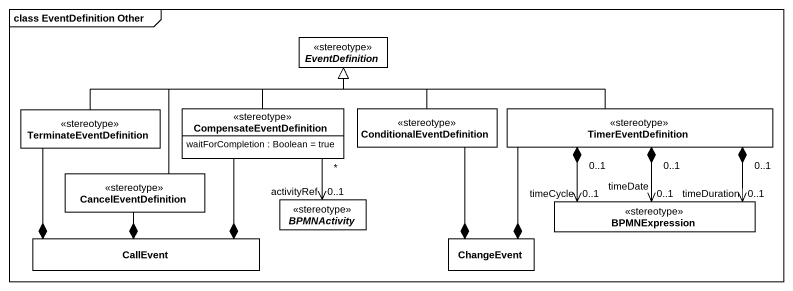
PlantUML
@startuml
mainframe class EventDefinition Other
hide circle
hide empty members
abstract class EventDefinition <<stereotype>>
class TerminateEventDefinition <<stereotype>>
class CompensateEventDefinition <<stereotype>> {
  waitForCompletion : Boolean = true
}
class ConditionalEventDefinition <<stereotype>>
class TimerEventDefinition <<stereotype>>
class CancelEventDefinition <<stereotype>>
abstract class BPMNActivity <<stereotype>>
class BPMNExpression <<stereotype>>
class CallEvent
class ChangeEvent
TerminateEventDefinition -right-|> EventDefinition
TerminateEventDefinition --* CallEvent
CompensateEventDefinition -up-|> EventDefinition
CompensateEventDefinition "*" --> "activityRef\n0..1" BPMNActivity
CompensateEventDefinition --* CallEvent
ConditionalEventDefinition -up-|> EventDefinition
ConditionalEventDefinition --* ChangeEvent
TimerEventDefinition -left-|> EventDefinition
TimerEventDefinition --* ChangeEvent
CancelEventDefinition -up-|> EventDefinition
CancelEventDefinition --* CallEvent
BPMNExpression "timeCycle\n0..1" <-up-* "0..1" TimerEventDefinition
BPMNExpression "timeDate\n0..1" <-up-* "0..1" TimerEventDefinition
BPMNExpression "timeDuration\n0..1" <-up-* "0..1" TimerEventDefinition
@enduml
